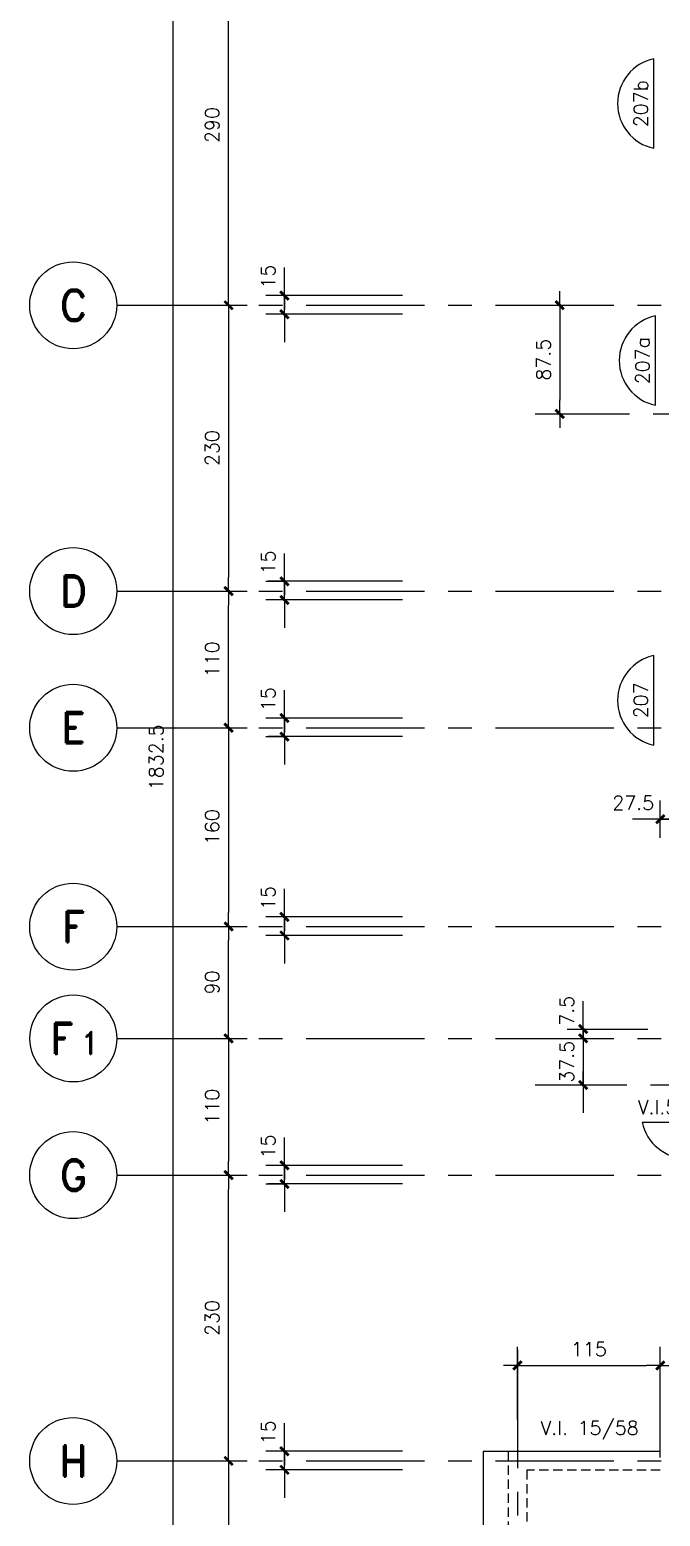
# Model space of a CAD drawing. Header units: millimetres. Extents: x -656330 to -652130, y 68248 to 71298.
# Drawn here: x -656330 to -655822, y 69334 to 70530 of the extents above; entities that cross this region are included whole.
import ezdxf
from ezdxf.enums import TextEntityAlignment as Align

# ---------------------------------------------------------------- set-up
doc = ezdxf.new("R2010")
doc.units = ezdxf.units.MM
doc.header["$LTSCALE"] = 30
doc.linetypes.add('CENTER', pattern=[50.8, 31.75, -6.35, 6.35, -6.35])
doc.linetypes.add('DASHED', pattern=[0.75, 0.5, -0.25])
for name, color, linetype in [('A-LINEA 015', 6, 'Continuous'), ('COTAS', 5, 'Continuous'), ('Cotas2', 1, 'Continuous'), ('EJES', 1, 'CENTER'), ('SEGMENTOS1', 2, 'DASHED'), ('TEXTOS1', 9, 'Continuous'), ('VIGAS', 3, 'Continuous')]:
    doc.layers.add(name, color=color, linetype=linetype)
doc.styles.add('ROMAND', font='romand')
doc.styles.add('ROMANS', font='romans')
doc.dimstyles.new('ING-50', dxfattribs={"dimscale": 5, "dimtxt": 2.25, "dimasz": 2.25, "dimexe": 3, "dimexo": 0, "dimgap": 1.5, "dimtad": 1, "dimdec": 1, "dimzin": 12, "dimdsep": 46, "dimtxsty": 'ROMANS', "dimblk1": 'TICK1', "dimblk2": 'TICK1', "dimsah": 1, "dimcen": 0.09, "dimclrd": 2, "dimclre": 1, "dimclrt": 3, "dimadec": 1, "dimazin": 3, "dimtfac": 1, "dimtdec": 1, "dimtix": 1, "dimtmove": 2, "dimatfit": 3, "dimfxl": 3, "dimtolj": 1, "dimtzin": 12, "dimarcsym": 0})

# ---------------------------------------------------------------- blocks, each defined once
blk = doc.blocks.new('EJE-1')
at = {"color": 3, "linetype": 'Continuous'}
blk.add_circle((0, 0), 35, dxfattribs=at)
at = {"color": 5, "linetype": 'Continuous', "style": 'ROMAND'}
blk.add_attdef('0', text='', height=25, dxfattribs=at).set_placement((0.2, 0), align=Align.MIDDLE)
blk = doc.blocks.new('eje-3')
at = {"color": 3, "linetype": 'Continuous'}
blk.add_circle((0, 0), 35, dxfattribs=at)
at = {"color": 5, "linetype": 'Continuous', "style": 'ROMAND'}
for height, p in [(25, (-9.2, 0)), (18, (13.7, -3.6))]:
    blk.add_attdef('0', text='', height=height, dxfattribs=at).set_placement(p, align=Align.MIDDLE)
blk = doc.blocks.new('TICK1')
at = {"color": 2}
for points in [[(0, 0), (-1, 0)], [(0, 0), (1, 0)]]:
    blk.add_lwpolyline(points, dxfattribs=at)
at = {"color": 2, "const_width": 0.2}
blk.add_lwpolyline([(-0.3, -0.3), (0.3, 0.3)], dxfattribs=at)
blk = doc.blocks.new('*D38')
at = {"layer": 'COTAS', "color": 2, "lineweight": -2}
for p, q in [((-656124.6, 70327.4), (-656124.6, 70338.6)), ((-656124.6, 70301.1), (-656124.6, 70316.1)), ((-656124.6, 70289.9), (-656124.6, 70278.6))]:
    blk.add_line(p, q, dxfattribs=at)
at = {"layer": 'COTAS', "color": 1, "lineweight": -2}
for p, q in [((-656124.6, 70316.1), (-656139.6, 70316.1)), ((-656124.6, 70301.1), (-656139.6, 70301.1))]:
    blk.add_line(p, q, dxfattribs=at)
at = {"layer": 'Defpoints', "color": 0}
for p in [(-656124.6, 70316.1), (-656124.6, 70316.1), (-656124.6, 70301.1)]:
    blk.add_point(p, dxfattribs=at)
at = {"layer": 'COTAS', "color": 2, "lineweight": -2, "xscale": 11.25, "yscale": 11.25, "zscale": 11.25}
for p, rotation in [((-656124.6, 70316.1), 270), ((-656124.6, 70301.1), 90)]:
    blk.add_blockref('TICK1', p, dxfattribs=dict(at, rotation=rotation))
at = {"layer": 'COTAS', "color": 3, "insert": (-656137.8, 70331.3), "char_height": 11.25, "attachment_point": 5, "rotation": 90, "style": 'ROMANS'}
blk.add_mtext('\\A1;15', dxfattribs=at)
blk = doc.blocks.new('*D40')
at = {"layer": 'COTAS', "color": 1, "lineweight": -2}
for p, q in [((-656178.9, 70308.3), (-656154.6, 70308.3)), ((-656182.4, 70078.3), (-656154.6, 70078.3))]:
    blk.add_line(p, q, dxfattribs=at)
at = {"layer": 'COTAS', "color": 2, "lineweight": -2}
blk.add_line((-656169.6, 70297), (-656169.6, 70089.5), dxfattribs=at)
at = {"layer": 'Defpoints', "color": 0}
for p in [(-656178.9, 70308.3), (-656182.4, 70078.3), (-656169.6, 70078.3)]:
    blk.add_point(p, dxfattribs=at)
at = {"layer": 'COTAS', "color": 2, "lineweight": -2, "xscale": 11.25, "yscale": 11.25, "zscale": 11.25}
for p, rotation in [((-656169.6, 70308.3), 90), ((-656169.6, 70078.3), 270)]:
    blk.add_blockref('TICK1', p, dxfattribs=dict(at, rotation=rotation))
at = {"layer": 'COTAS', "color": 3, "insert": (-656182.8, 70193.3), "char_height": 11.25, "attachment_point": 5, "rotation": 90, "style": 'ROMANS'}
blk.add_mtext('\\A1;230', dxfattribs=at)
blk = doc.blocks.new('*D41')
at = {"layer": 'COTAS', "color": 1, "lineweight": -2}
for p, q in [((-656182.4, 70078.3), (-656154.6, 70078.3)), ((-656180.7, 69968.3), (-656154.6, 69968.3))]:
    blk.add_line(p, q, dxfattribs=at)
at = {"layer": 'COTAS', "color": 2, "lineweight": -2}
blk.add_line((-656169.6, 69979.5), (-656169.6, 70067), dxfattribs=at)
at = {"layer": 'Defpoints', "color": 0}
for p in [(-656182.4, 70078.3), (-656169.6, 70078.3), (-656180.7, 69968.3)]:
    blk.add_point(p, dxfattribs=at)
at = {"layer": 'COTAS', "color": 2, "lineweight": -2, "xscale": 11.25, "yscale": 11.25, "zscale": 11.25}
for p, rotation in [((-656169.6, 70078.3), 90), ((-656169.6, 69968.3), 270)]:
    blk.add_blockref('TICK1', p, dxfattribs=dict(at, rotation=rotation))
at = {"layer": 'COTAS', "color": 3, "insert": (-656182.8, 70023.3), "char_height": 11.25, "attachment_point": 5, "rotation": 90, "style": 'ROMANS'}
blk.add_mtext('\\A1;110', dxfattribs=at)
blk = doc.blocks.new('*D42')
at = {"layer": 'COTAS', "color": 1, "lineweight": -2}
for p, q in [((-656180.7, 69968.3), (-656154.6, 69968.3)), ((-656183.2, 69808.3), (-656154.6, 69808.3))]:
    blk.add_line(p, q, dxfattribs=at)
at = {"layer": 'COTAS', "color": 2, "lineweight": -2}
blk.add_line((-656169.6, 69957), (-656169.6, 69819.5), dxfattribs=at)
at = {"layer": 'Defpoints', "color": 0}
for p in [(-656180.7, 69968.3), (-656183.2, 69808.3), (-656169.6, 69808.3)]:
    blk.add_point(p, dxfattribs=at)
at = {"layer": 'COTAS', "color": 2, "lineweight": -2, "xscale": 11.25, "yscale": 11.25, "zscale": 11.25}
for p, rotation in [((-656169.6, 69968.3), 90), ((-656169.6, 69808.3), 270)]:
    blk.add_blockref('TICK1', p, dxfattribs=dict(at, rotation=rotation))
at = {"layer": 'COTAS', "color": 3, "insert": (-656182.8, 69888.3), "char_height": 11.25, "attachment_point": 5, "rotation": 90, "style": 'ROMANS'}
blk.add_mtext('\\A1;160', dxfattribs=at)
blk = doc.blocks.new('*D43')
at = {"layer": 'COTAS', "color": 1, "lineweight": -2}
for p, q in [((-656183.2, 69808.3), (-656154.6, 69808.3)), ((-656181.8, 69718.3), (-656154.6, 69718.3))]:
    blk.add_line(p, q, dxfattribs=at)
at = {"layer": 'COTAS', "color": 2, "lineweight": -2}
blk.add_line((-656169.6, 69729.5), (-656169.6, 69797), dxfattribs=at)
at = {"layer": 'Defpoints', "color": 0}
for p in [(-656183.2, 69808.3), (-656169.6, 69808.3), (-656181.8, 69718.3)]:
    blk.add_point(p, dxfattribs=at)
at = {"layer": 'COTAS', "color": 2, "lineweight": -2, "xscale": 11.25, "yscale": 11.25, "zscale": 11.25}
for p, rotation in [((-656169.6, 69808.3), 90), ((-656169.6, 69718.3), 270)]:
    blk.add_blockref('TICK1', p, dxfattribs=dict(at, rotation=rotation))
at = {"layer": 'COTAS', "color": 3, "insert": (-656182.8, 69763.3), "char_height": 11.25, "attachment_point": 5, "rotation": 90, "style": 'ROMANS'}
blk.add_mtext('\\A1;90', dxfattribs=at)
blk = doc.blocks.new('*D44')
at = {"layer": 'COTAS', "color": 1, "lineweight": -2}
for p, q in [((-656181.8, 69718.3), (-656154.6, 69718.3)), ((-656183.5, 69608.3), (-656154.6, 69608.3))]:
    blk.add_line(p, q, dxfattribs=at)
at = {"layer": 'COTAS', "color": 2, "lineweight": -2}
blk.add_line((-656169.6, 69707), (-656169.6, 69619.5), dxfattribs=at)
at = {"layer": 'Defpoints', "color": 0}
for p in [(-656181.8, 69718.3), (-656183.5, 69608.3), (-656169.6, 69608.3)]:
    blk.add_point(p, dxfattribs=at)
at = {"layer": 'COTAS', "color": 2, "lineweight": -2, "xscale": 11.25, "yscale": 11.25, "zscale": 11.25}
for p, rotation in [((-656169.6, 69718.3), 90), ((-656169.6, 69608.3), 270)]:
    blk.add_blockref('TICK1', p, dxfattribs=dict(at, rotation=rotation))
at = {"layer": 'COTAS', "color": 3, "insert": (-656182.8, 69663.3), "char_height": 11.25, "attachment_point": 5, "rotation": 90, "style": 'ROMANS'}
blk.add_mtext('\\A1;110', dxfattribs=at)
blk = doc.blocks.new('*D45')
at = {"layer": 'COTAS', "color": 2, "lineweight": -2}
for p, q in [((-656124.6, 69397.4), (-656124.6, 69408.6)), ((-656124.6, 69371.1), (-656124.6, 69386.1)), ((-656124.6, 69359.9), (-656124.6, 69348.6))]:
    blk.add_line(p, q, dxfattribs=at)
at = {"layer": 'COTAS', "color": 1, "lineweight": -2}
for p, q in [((-656124.6, 69386.1), (-656139.6, 69386.1)), ((-656124.6, 69371.1), (-656139.6, 69371.1))]:
    blk.add_line(p, q, dxfattribs=at)
at = {"layer": 'Defpoints', "color": 0}
for p in [(-656124.6, 69386.1), (-656124.6, 69386.1), (-656124.6, 69371.1)]:
    blk.add_point(p, dxfattribs=at)
at = {"layer": 'COTAS', "color": 2, "lineweight": -2, "xscale": 11.25, "yscale": 11.25, "zscale": 11.25}
for p, rotation in [((-656124.6, 69386.1), 270), ((-656124.6, 69371.1), 90)]:
    blk.add_blockref('TICK1', p, dxfattribs=dict(at, rotation=rotation))
at = {"layer": 'COTAS', "color": 3, "insert": (-656137.8, 69401.3), "char_height": 11.25, "attachment_point": 5, "rotation": 90, "style": 'ROMANS'}
blk.add_mtext('\\A1;15', dxfattribs=at)
blk = doc.blocks.new('*D46')
at = {"layer": 'COTAS', "color": 1, "lineweight": -2}
for p, q in [((-656183.5, 69608.3), (-656154.6, 69608.3)), ((-656180, 69378.3), (-656154.6, 69378.3))]:
    blk.add_line(p, q, dxfattribs=at)
at = {"layer": 'COTAS', "color": 2, "lineweight": -2}
blk.add_line((-656169.6, 69389.5), (-656169.6, 69597), dxfattribs=at)
at = {"layer": 'Defpoints', "color": 0}
for p in [(-656183.5, 69608.3), (-656169.6, 69608.3), (-656180, 69378.3)]:
    blk.add_point(p, dxfattribs=at)
at = {"layer": 'COTAS', "color": 2, "lineweight": -2, "xscale": 11.25, "yscale": 11.25, "zscale": 11.25}
for p, rotation in [((-656169.6, 69608.3), 90), ((-656169.6, 69378.3), 270)]:
    blk.add_blockref('TICK1', p, dxfattribs=dict(at, rotation=rotation))
at = {"layer": 'COTAS', "color": 3, "insert": (-656182.8, 69493.3), "char_height": 11.25, "attachment_point": 5, "rotation": 90, "style": 'ROMANS'}
blk.add_mtext('\\A1;230', dxfattribs=at)
blk = doc.blocks.new('*D49')
at = {"layer": 'COTAS', "color": 1, "lineweight": -2}
for p, q in [((-656215.6, 70860.8), (-656199.6, 70860.8)), ((-656223.3, 69028.3), (-656199.6, 69028.3))]:
    blk.add_line(p, q, dxfattribs=at)
at = {"layer": 'COTAS', "color": 2, "lineweight": -2}
blk.add_line((-656214.6, 70849.5), (-656214.6, 69039.5), dxfattribs=at)
at = {"layer": 'Defpoints', "color": 0}
for p in [(-656215.6, 70860.8), (-656223.3, 69028.3), (-656214.6, 69028.3)]:
    blk.add_point(p, dxfattribs=at)
at = {"layer": 'COTAS', "color": 2, "lineweight": -2, "xscale": 11.25, "yscale": 11.25, "zscale": 11.25}
for p, rotation in [((-656214.6, 70860.8), 90), ((-656214.6, 69028.3), 270)]:
    blk.add_blockref('TICK1', p, dxfattribs=dict(at, rotation=rotation))
at = {"layer": 'COTAS', "color": 3, "insert": (-656227.8, 69944.5), "char_height": 11.25, "attachment_point": 5, "rotation": 90, "style": 'ROMANS'}
blk.add_mtext('\\A1;1832.5', dxfattribs=at)
blk = doc.blocks.new('*D68')
at = {"layer": 'COTAS', "color": 1, "lineweight": -2, "ltscale": 0.5}
for p, q in [((-655822.1, 69381.1), (-655822.1, 69470.1)), ((-655602.1, 69439.5), (-655602.1, 69470.1))]:
    blk.add_line(p, q, dxfattribs=at)
at = {"layer": 'COTAS', "color": 2, "lineweight": -2, "ltscale": 0.5}
blk.add_line((-655613.4, 69455.1), (-655810.9, 69455.1), dxfattribs=at)
at = {"layer": 'Defpoints', "color": 0, "ltscale": 0.5}
for p in [(-655822.1, 69455.1), (-655602.1, 69439.5), (-655822.1, 69381.1)]:
    blk.add_point(p, dxfattribs=at)
at = {"layer": 'COTAS', "color": 2, "lineweight": -2, "ltscale": 0.5, "xscale": 11.25, "yscale": 11.25, "zscale": 11.25, "rotation": 180}
blk.add_blockref('TICK1', (-655822.1, 69455.1), dxfattribs=at)
at = {"layer": 'COTAS', "color": 2, "lineweight": -2, "ltscale": 0.5, "xscale": 11.25, "yscale": 11.25, "zscale": 11.25}
blk.add_blockref('TICK1', (-655602.1, 69455.1), dxfattribs=at)
at = {"layer": 'COTAS', "color": 3, "ltscale": 0.5, "insert": (-655712.1, 69468.2), "char_height": 11.25, "attachment_point": 5, "style": 'ROMANS'}
blk.add_mtext('\\A1;220', dxfattribs=at)
blk = doc.blocks.new('*D71')
at = {"layer": 'COTAS', "color": 1, "lineweight": -2}
for p, q in [((-655912.3, 70308.3), (-655888.1, 70308.3)), ((-655913.7, 70220.8), (-655888.1, 70220.8))]:
    blk.add_line(p, q, dxfattribs=at)
at = {"layer": 'COTAS', "color": 2, "lineweight": -2}
blk.add_line((-655903.1, 70297), (-655903.1, 70232), dxfattribs=at)
at = {"layer": 'Defpoints', "color": 0}
for p in [(-655912.3, 70308.3), (-655913.7, 70220.8), (-655903.1, 70220.8)]:
    blk.add_point(p, dxfattribs=at)
at = {"layer": 'COTAS', "color": 2, "lineweight": -2, "xscale": 11.25, "yscale": 11.25, "zscale": 11.25}
for p, rotation in [((-655903.1, 70308.3), 90), ((-655903.1, 70220.8), 270)]:
    blk.add_blockref('TICK1', p, dxfattribs=dict(at, rotation=rotation))
at = {"layer": 'COTAS', "color": 3, "insert": (-655916.2, 70264.5), "char_height": 11.25, "attachment_point": 5, "rotation": 90, "style": 'ROMANS'}
blk.add_mtext('\\A1;87.5', dxfattribs=at)
blk = doc.blocks.new('*D112')
at = {"layer": 'COTAS', "color": 2, "lineweight": -2}
for p, q in [((-656124.6, 69627.4), (-656124.6, 69638.6)), ((-656124.6, 69601.1), (-656124.6, 69616.1)), ((-656124.6, 69589.9), (-656124.6, 69578.6))]:
    blk.add_line(p, q, dxfattribs=at)
at = {"layer": 'COTAS', "color": 1, "lineweight": -2}
for p, q in [((-656124.6, 69616.1), (-656139.6, 69616.1)), ((-656124.6, 69601.1), (-656139.6, 69601.1))]:
    blk.add_line(p, q, dxfattribs=at)
at = {"layer": 'Defpoints', "color": 0}
for p in [(-656124.6, 69616.1), (-656124.6, 69616.1), (-656124.6, 69601.1)]:
    blk.add_point(p, dxfattribs=at)
at = {"layer": 'COTAS', "color": 2, "lineweight": -2, "xscale": 11.25, "yscale": 11.25, "zscale": 11.25}
for p, rotation in [((-656124.6, 69616.1), 270), ((-656124.6, 69601.1), 90)]:
    blk.add_blockref('TICK1', p, dxfattribs=dict(at, rotation=rotation))
at = {"layer": 'COTAS', "color": 3, "insert": (-656137.8, 69631.3), "char_height": 11.25, "attachment_point": 5, "rotation": 90, "style": 'ROMANS'}
blk.add_mtext('\\A1;15', dxfattribs=at)
blk = doc.blocks.new('*D113')
at = {"layer": 'COTAS', "color": 2, "lineweight": -2}
for p, q in [((-656124.6, 69827.4), (-656124.6, 69838.6)), ((-656124.6, 69801.1), (-656124.6, 69816.1)), ((-656124.6, 69789.9), (-656124.6, 69778.6))]:
    blk.add_line(p, q, dxfattribs=at)
at = {"layer": 'COTAS', "color": 1, "lineweight": -2}
for p, q in [((-656124.6, 69816.1), (-656139.6, 69816.1)), ((-656124.6, 69801.1), (-656139.6, 69801.1))]:
    blk.add_line(p, q, dxfattribs=at)
at = {"layer": 'Defpoints', "color": 0}
for p in [(-656124.6, 69816.1), (-656124.6, 69816.1), (-656124.6, 69801.1)]:
    blk.add_point(p, dxfattribs=at)
at = {"layer": 'COTAS', "color": 2, "lineweight": -2, "xscale": 11.25, "yscale": 11.25, "zscale": 11.25}
for p, rotation in [((-656124.6, 69816.1), 270), ((-656124.6, 69801.1), 90)]:
    blk.add_blockref('TICK1', p, dxfattribs=dict(at, rotation=rotation))
at = {"layer": 'COTAS', "color": 3, "insert": (-656137.8, 69831.3), "char_height": 11.25, "attachment_point": 5, "rotation": 90, "style": 'ROMANS'}
blk.add_mtext('\\A1;15', dxfattribs=at)
blk = doc.blocks.new('*D114')
at = {"layer": 'COTAS', "color": 2, "lineweight": -2}
for p, q in [((-656124.6, 69987.4), (-656124.6, 69998.6)), ((-656124.6, 69961.1), (-656124.6, 69976.1)), ((-656124.6, 69949.9), (-656124.6, 69938.6))]:
    blk.add_line(p, q, dxfattribs=at)
at = {"layer": 'COTAS', "color": 1, "lineweight": -2}
for p, q in [((-656124.6, 69976.1), (-656139.6, 69976.1)), ((-656124.6, 69961.1), (-656139.6, 69961.1))]:
    blk.add_line(p, q, dxfattribs=at)
at = {"layer": 'Defpoints', "color": 0}
for p in [(-656124.6, 69976.1), (-656124.6, 69976.1), (-656124.6, 69961.1)]:
    blk.add_point(p, dxfattribs=at)
at = {"layer": 'COTAS', "color": 2, "lineweight": -2, "xscale": 11.25, "yscale": 11.25, "zscale": 11.25}
for p, rotation in [((-656124.6, 69976.1), 270), ((-656124.6, 69961.1), 90)]:
    blk.add_blockref('TICK1', p, dxfattribs=dict(at, rotation=rotation))
at = {"layer": 'COTAS', "color": 3, "insert": (-656137.8, 69991.3), "char_height": 11.25, "attachment_point": 5, "rotation": 90, "style": 'ROMANS'}
blk.add_mtext('\\A1;15', dxfattribs=at)
blk = doc.blocks.new('*D115')
at = {"layer": 'COTAS', "color": 2, "lineweight": -2}
for p, q in [((-656124.6, 70097.4), (-656124.6, 70108.6)), ((-656124.6, 70071.1), (-656124.6, 70086.1)), ((-656124.6, 70059.9), (-656124.6, 70048.6))]:
    blk.add_line(p, q, dxfattribs=at)
at = {"layer": 'COTAS', "color": 1, "lineweight": -2}
for p, q in [((-656124.6, 70086.1), (-656139.6, 70086.1)), ((-656124.6, 70071.1), (-656139.6, 70071.1))]:
    blk.add_line(p, q, dxfattribs=at)
at = {"layer": 'Defpoints', "color": 0}
for p in [(-656124.6, 70086.1), (-656124.6, 70086.1), (-656124.6, 70071.1)]:
    blk.add_point(p, dxfattribs=at)
at = {"layer": 'COTAS', "color": 2, "lineweight": -2, "xscale": 11.25, "yscale": 11.25, "zscale": 11.25}
for p, rotation in [((-656124.6, 70086.1), 270), ((-656124.6, 70071.1), 90)]:
    blk.add_blockref('TICK1', p, dxfattribs=dict(at, rotation=rotation))
at = {"layer": 'COTAS', "color": 3, "insert": (-656137.8, 70101.3), "char_height": 11.25, "attachment_point": 5, "rotation": 90, "style": 'ROMANS'}
blk.add_mtext('\\A1;15', dxfattribs=at)
blk = doc.blocks.new('*D142')
at = {"layer": 'COTAS', "color": 2, "lineweight": -2}
for p, q in [((-655884.2, 69729.5), (-655884.2, 69740.8)), ((-655884.2, 69718.3), (-655884.2, 69680.8)), ((-655884.2, 69669.5), (-655884.2, 69658.3))]:
    blk.add_line(p, q, dxfattribs=at)
at = {"layer": 'COTAS', "color": 1, "lineweight": -2}
for p, q in [((-655894.4, 69718.3), (-655869.2, 69718.3)), ((-655895, 69680.8), (-655869.2, 69680.8))]:
    blk.add_line(p, q, dxfattribs=at)
at = {"layer": 'Defpoints', "color": 0}
for p in [(-655894.4, 69718.3), (-655895, 69680.8), (-655884.2, 69680.8)]:
    blk.add_point(p, dxfattribs=at)
at = {"layer": 'COTAS', "color": 2, "lineweight": -2, "xscale": 11.25, "yscale": 11.25, "zscale": 11.25}
for p, rotation in [((-655884.2, 69718.3), 270), ((-655884.2, 69680.8), 90)]:
    blk.add_blockref('TICK1', p, dxfattribs=dict(at, rotation=rotation))
at = {"layer": 'COTAS', "color": 3, "insert": (-655897.4, 69699.5), "char_height": 11.25, "attachment_point": 5, "rotation": 90, "style": 'ROMANS'}
blk.add_mtext('\\A1;37.5', dxfattribs=at)
blk = doc.blocks.new('*D143')
at = {"layer": 'COTAS', "color": 2, "lineweight": -2}
for p, q in [((-655884.2, 69737), (-655884.2, 69748.3)), ((-655884.2, 69725.8), (-655884.2, 69718.3)), ((-655884.2, 69707), (-655884.2, 69695.8))]:
    blk.add_line(p, q, dxfattribs=at)
at = {"layer": 'COTAS', "color": 1, "lineweight": -2}
for p, q in [((-655894.3, 69725.8), (-655869.2, 69725.8)), ((-655894.4, 69718.3), (-655869.2, 69718.3))]:
    blk.add_line(p, q, dxfattribs=at)
at = {"layer": 'Defpoints', "color": 0}
for p in [(-655894.3, 69725.8), (-655894.4, 69718.3), (-655884.2, 69718.3)]:
    blk.add_point(p, dxfattribs=at)
at = {"layer": 'COTAS', "color": 2, "lineweight": -2, "xscale": 11.25, "yscale": 11.25, "zscale": 11.25}
for p, rotation in [((-655884.2, 69725.8), 270), ((-655884.2, 69718.3), 90)]:
    blk.add_blockref('TICK1', p, dxfattribs=dict(at, rotation=rotation))
at = {"layer": 'COTAS', "color": 3, "insert": (-655897.4, 69740.5), "char_height": 11.25, "attachment_point": 5, "rotation": 90, "style": 'ROMANS'}
blk.add_mtext('\\A1;7.5', dxfattribs=at)
blk = doc.blocks.new('*D148')
at = {"layer": 'COTAS', "color": 1, "lineweight": -2, "ltscale": 0.5}
for p, q in [((-655822.1, 69879.7), (-655822.1, 69909.7)), ((-655794.6, 69881.3), (-655794.6, 69909.7))]:
    blk.add_line(p, q, dxfattribs=at)
at = {"layer": 'COTAS', "color": 2, "lineweight": -2, "ltscale": 0.5}
for p, q in [((-655833.4, 69894.7), (-655844.6, 69894.7)), ((-655794.6, 69894.7), (-655822.1, 69894.7)), ((-655783.4, 69894.7), (-655772.1, 69894.7))]:
    blk.add_line(p, q, dxfattribs=at)
at = {"layer": 'Defpoints', "color": 0, "ltscale": 0.5}
for p in [(-655822.1, 69894.7), (-655822.1, 69879.7), (-655794.6, 69881.3)]:
    blk.add_point(p, dxfattribs=at)
at = {"layer": 'COTAS', "color": 2, "lineweight": -2, "ltscale": 0.5, "xscale": 11.25, "yscale": 11.25, "zscale": 11.25}
blk.add_blockref('TICK1', (-655822.1, 69894.7), dxfattribs=at)
at = {"layer": 'COTAS', "color": 2, "lineweight": -2, "ltscale": 0.5, "xscale": 11.25, "yscale": 11.25, "zscale": 11.25, "rotation": 180}
blk.add_blockref('TICK1', (-655794.6, 69894.7), dxfattribs=at)
at = {"layer": 'COTAS', "color": 3, "ltscale": 0.5, "insert": (-655843.9, 69907.8), "char_height": 11.25, "attachment_point": 5, "style": 'ROMANS'}
blk.add_mtext('\\A1;27.5', dxfattribs=at)
blk = doc.blocks.new('*D156')
at = {"layer": 'COTAS', "color": 1, "lineweight": -2}
for p, q in [((-656176.5, 70598.3), (-656154.6, 70598.3)), ((-656172, 70308.3), (-656154.6, 70308.3))]:
    blk.add_line(p, q, dxfattribs=at)
at = {"layer": 'COTAS', "color": 2, "lineweight": -2}
blk.add_line((-656169.6, 70319.5), (-656169.6, 70587), dxfattribs=at)
at = {"layer": 'Defpoints', "color": 0}
for p in [(-656176.5, 70598.3), (-656169.6, 70598.3), (-656172, 70308.3)]:
    blk.add_point(p, dxfattribs=at)
at = {"layer": 'COTAS', "color": 2, "lineweight": -2, "xscale": 11.25, "yscale": 11.25, "zscale": 11.25}
for p, rotation in [((-656169.6, 70598.3), 90), ((-656169.6, 70308.3), 270)]:
    blk.add_blockref('TICK1', p, dxfattribs=dict(at, rotation=rotation))
at = {"layer": 'COTAS', "color": 3, "insert": (-656182.8, 70453.3), "char_height": 11.25, "attachment_point": 5, "rotation": 90, "style": 'ROMANS'}
blk.add_mtext('\\A1;290', dxfattribs=at)
blk = doc.blocks.new('*D169')
at = {"layer": 'COTAS', "color": 1, "lineweight": -2}
for p, q in [((-656182.6, 69378.3), (-656154.6, 69378.3)), ((-656186.9, 69095.8), (-656154.6, 69095.8))]:
    blk.add_line(p, q, dxfattribs=at)
at = {"layer": 'COTAS', "color": 2, "lineweight": -2}
blk.add_line((-656169.6, 69367), (-656169.6, 69107), dxfattribs=at)
at = {"layer": 'Defpoints', "color": 0}
for p in [(-656182.6, 69378.3), (-656186.9, 69095.8), (-656169.6, 69095.8)]:
    blk.add_point(p, dxfattribs=at)
at = {"layer": 'COTAS', "color": 2, "lineweight": -2, "xscale": 11.25, "yscale": 11.25, "zscale": 11.25}
for p, rotation in [((-656169.6, 69378.3), 90), ((-656169.6, 69095.8), 270)]:
    blk.add_blockref('TICK1', p, dxfattribs=dict(at, rotation=rotation))
at = {"layer": 'COTAS', "color": 3, "insert": (-656182.8, 69237), "char_height": 11.25, "attachment_point": 5, "rotation": 90, "style": 'ROMANS'}
blk.add_mtext('\\A1;282.5', dxfattribs=at)
blk = doc.blocks.new('*D179')
at = {"layer": 'COTAS', "color": 1, "lineweight": -2, "ltscale": 0.5}
for p, q in [((-655937.1, 69411.6), (-655937.1, 69470.1)), ((-655822.1, 69381.1), (-655822.1, 69470.1))]:
    blk.add_line(p, q, dxfattribs=at)
at = {"layer": 'COTAS', "color": 2, "lineweight": -2, "ltscale": 0.5}
blk.add_line((-655925.9, 69455.1), (-655833.4, 69455.1), dxfattribs=at)
at = {"layer": 'Defpoints', "color": 0, "ltscale": 0.5}
for p in [(-655822.1, 69455.1), (-655937.1, 69411.6), (-655822.1, 69381.1)]:
    blk.add_point(p, dxfattribs=at)
at = {"layer": 'COTAS', "color": 2, "lineweight": -2, "ltscale": 0.5, "xscale": 11.25, "yscale": 11.25, "zscale": 11.25, "rotation": 180}
blk.add_blockref('TICK1', (-655937.1, 69455.1), dxfattribs=at)
at = {"layer": 'COTAS', "color": 2, "lineweight": -2, "ltscale": 0.5, "xscale": 11.25, "yscale": 11.25, "zscale": 11.25}
blk.add_blockref('TICK1', (-655822.1, 69455.1), dxfattribs=at)
at = {"layer": 'COTAS', "color": 3, "ltscale": 0.5, "insert": (-655879.6, 69468.2), "char_height": 11.25, "attachment_point": 5, "style": 'ROMANS'}
blk.add_mtext('\\A1;115', dxfattribs=at)

msp = doc.modelspace()

# ---------------------------------------------------------------- linework, layer by layer
at = {"layer": 'Cotas2'}
for p, q in [((-656029.648, 70316.128), (-656137.644, 70316.128)), ((-656029.648, 70301.128), (-656137.644, 70301.128)), ((-656029.648, 70086.128), (-656137.644, 70086.128)), ((-656029.648, 70071.128), (-656137.644, 70071.128)), ((-656029.648, 69976.128), (-656137.644, 69976.128)), ((-656029.648, 69961.128), (-656137.644, 69961.128)), ((-656029.648, 69816.128), (-656137.644, 69816.128)), ((-656029.648, 69801.128), (-656137.644, 69801.128)), ((-655897.173, 69725.753), (-655832.248, 69725.753)), ((-656029.648, 69616.128), (-656137.644, 69616.128)), ((-656029.648, 69601.128), (-656137.644, 69601.128)), ((-656029.648, 69386.128), (-656137.644, 69386.128)), ((-656029.648, 69371.128), (-656137.644, 69371.128))]:
    msp.add_line(p, q, dxfattribs=at)
at = {"layer": 'EJES', "ltscale": 0.1}
for p, q in [((-656259.648, 70308.253), (-652981.525, 70308.253)), ((-655542.231, 70220.753), (-655922.934, 70220.753)), ((-656259.648, 70078.253), (-652981.525, 70078.253)), ((-656259.648, 69968.253), (-654845.414, 69968.253)), ((-656259.648, 69808.253), (-652983.157, 69808.253)), ((-656259.594, 69718.253), (-655698.086, 69718.253)), ((-655544.231, 69680.753), (-655922.934, 69680.753)), ((-656259.648, 69608.253), (-652983.157, 69608.253)), ((-655937.148, 69467.774), (-655937.148, 68448.253)), ((-656259.648, 69378.253), (-652983.157, 69378.253))]:
    msp.add_line(p, q, dxfattribs=at)
at = {"layer": 'SEGMENTOS1', "ltscale": 0.5}
for p, q in [((-655944.648, 69385.753), (-655944.648, 69088.253)), ((-655929.648, 69370.753), (-655929.648, 69103.253)), ((-655822.148, 69370.753), (-655929.648, 69370.753))]:
    msp.add_line(p, q, dxfattribs=at)
at = {"layer": 'TEXTOS1', "color": 3}
for p, q in [((-655827.395, 70434.602), (-655827.395, 70506.602)), ((-655826.047, 70227.776), (-655826.047, 70299.776)), ((-655827.395, 69954.306), (-655827.395, 70026.306)), ((-655836.737, 69650.79), (-655764.737, 69650.79))]:
    msp.add_line(p, q, dxfattribs=at)
for centre, start, end in [((-655819.736, 70470.602), 102.010217, 257.989783), ((-655818.388, 70263.776), 102.010217, 257.989783), ((-655819.736, 69990.306), 102.010217, 257.989783), ((-655800.737, 69658.449), 192.010217, 347.989783)]:
    msp.add_arc(centre, 36.806, start, end, dxfattribs=at)
at = {"layer": 'VIGAS', "ltscale": 0.5}
msp.add_lwpolyline([(-655822.146, 69385.753), (-655964.648, 69385.753), (-655964.648, 69088.253)], dxfattribs=at)

# ---------------------------------------------------------------- block references
at = {"layer": 'A-LINEA 015', "ltscale": 0.5}
for p, values in [((-656294.648, 70308.253), {'0': 'C'}), ((-656294.648, 70078.253), {'0': 'D'}), ((-656294.648, 69968.253), {'0': 'E'}), ((-656294.648, 69808.253), {'0': 'F'}), ((-656294.648, 69608.253), {'0': 'G'}), ((-656294.648, 69378.253), {'0': 'H'})]:
    msp.add_blockref('EJE-1', p, dxfattribs=at).add_auto_attribs(values)
ref = msp.add_blockref('eje-3', (-656294.594, 69718.253), dxfattribs=at)
ref.add_attrib('0', 'F', dxfattribs={"layer": '0', "color": 5, "linetype": 'Continuous', "height": 25, "style": 'ROMAND'}).set_placement((-656303.785, 69718.253), align=Align.MIDDLE)
ref.add_attrib('0', '1', dxfattribs={"layer": '0', "color": 5, "linetype": 'Continuous', "height": 18, "style": 'ROMAND'}).set_placement((-656280.908, 69714.67), align=Align.MIDDLE)

# ---------------------------------------------------------------- texts
at = {"layer": 'TEXTOS1', "style": 'ROMANS'}
for s, p in [('207b', (-655832.191, 70470.574)), ('207a', (-655830.843, 70263.749)), ('207', (-655832.191, 69990.279))]:
    msp.add_text(s, height=11.25, rotation=90, dxfattribs=at).set_placement(p, align=Align.CENTER)
for s, p in [('V.I.52.5/58', (-655797.37, 69657.335)), ('V.I. 15/58', (-655879.064, 69399.151))]:
    msp.add_text(s, height=11.25, dxfattribs=at).set_placement(p, align=Align.CENTER)

# ---------------------------------------------------------------- dimensions: what is measured, and where the dimension line sits
at = {"layer": 'COTAS'}
for base, p1, p2, angle, picture, middle in [((-656214.648, 69028.253), (-656215.61, 70860.753), (-656223.347, 69028.253), 270, '*D49', (-656227.773, 69944.503)), ((-656169.648, 70598.253), (-656171.994, 70308.253), (-656176.464, 70598.253), 90, '*D156', (-656182.773, 70453.253)), ((-656169.648, 70078.253), (-656178.894, 70308.253), (-656182.439, 70078.253), 270, '*D40', (-656182.773, 70193.253)), ((-655903.064, 70220.753), (-655912.31, 70308.253), (-655913.659, 70220.753), 270, '*D71', (-655916.189, 70264.503)), ((-656169.648, 70078.253), (-656180.744, 69968.253), (-656182.439, 70078.253), 90, '*D41', (-656182.773, 70023.253)), ((-656169.648, 69808.253), (-656180.744, 69968.253), (-656183.209, 69808.253), 270, '*D42', (-656182.773, 69888.253)), ((-656169.648, 69808.253), (-656181.822, 69718.253), (-656183.209, 69808.253), 90, '*D43', (-656182.773, 69763.253)), ((-655884.23, 69680.753), (-655894.402, 69718.253), (-655894.98, 69680.753), 270, '*D142', (-655897.355, 69699.503)), ((-656169.648, 69608.253), (-656181.822, 69718.253), (-656183.518, 69608.253), 270, '*D44', (-656182.773, 69663.253)), ((-656169.648, 69608.253), (-656179.973, 69378.253), (-656183.518, 69608.253), 90, '*D46', (-656182.773, 69493.253)), ((-656169.648, 69095.753), (-656182.551, 69378.253), (-656186.904, 69095.753), 270, '*D169', (-656182.773, 69237.003))]:
    dim = msp.add_linear_dim(base=base, p1=p1, p2=p2, angle=angle, dimstyle='ING-50', dxfattribs=at)
    dim.commit()
    dim.dimension.update_dxf_attribs({"geometry": picture, "text_midpoint": middle})
for base, p1, p2, angle, picture, middle in [((-656124.648, 70316.128), (-656124.648, 70301.128), (-656124.648, 70316.128), 90, '*D38', (-656137.773, 70331.333)), ((-656124.648, 70086.128), (-656124.648, 70071.128), (-656124.648, 70086.128), 90, '*D115', (-656137.773, 70101.333)), ((-656124.648, 69976.128), (-656124.648, 69961.128), (-656124.648, 69976.128), 90, '*D114', (-656137.773, 69991.333)), ((-656124.648, 69816.128), (-656124.648, 69801.128), (-656124.648, 69816.128), 90, '*D113', (-656137.773, 69831.333)), ((-655884.23, 69718.253), (-655894.286, 69725.753), (-655894.402, 69718.253), 270, '*D143', (-655897.355, 69740.479)), ((-656124.648, 69616.128), (-656124.648, 69601.128), (-656124.648, 69616.128), 90, '*D112', (-656137.773, 69631.333)), ((-656124.648, 69386.128), (-656124.648, 69371.128), (-656124.648, 69386.128), 90, '*D45', (-656137.773, 69401.333))]:
    dim = msp.add_linear_dim(base=base, p1=p1, p2=p2, angle=angle, dimstyle='ING-50', dxfattribs=at)
    dim.commit()
    dim.dimension.update_dxf_attribs({"geometry": picture, "text_midpoint": middle, "dimtype": 160})
at = {"layer": 'COTAS', "ltscale": 0.5}
dim = msp.add_linear_dim(base=(-655822.148, 69894.702), p1=(-655794.648, 69881.282), p2=(-655822.148, 69879.743), dimstyle='ING-50', override={"dimzin": 0}, dxfattribs=at)
dim.commit()
dim.dimension.update_dxf_attribs({"geometry": '*D148', "text_midpoint": (-655843.856, 69907.827), "dimtype": 160})
dim = msp.add_linear_dim(base=(-655822.148, 69455.051), p1=(-655937.148, 69411.639), p2=(-655822.148, 69381.103), angle=180, dimstyle='ING-50', dxfattribs=at)
dim.commit()
dim.dimension.update_dxf_attribs({"geometry": '*D179', "text_midpoint": (-655879.648, 69468.176)})
dim = msp.add_linear_dim(base=(-655822.148, 69455.051), p1=(-655602.148, 69439.519), p2=(-655822.148, 69381.103), dimstyle='ING-50', dxfattribs=at)
dim.commit()
dim.dimension.update_dxf_attribs({"geometry": '*D68', "text_midpoint": (-655712.148, 69468.176)})

doc.saveas('drawing.dxf')
